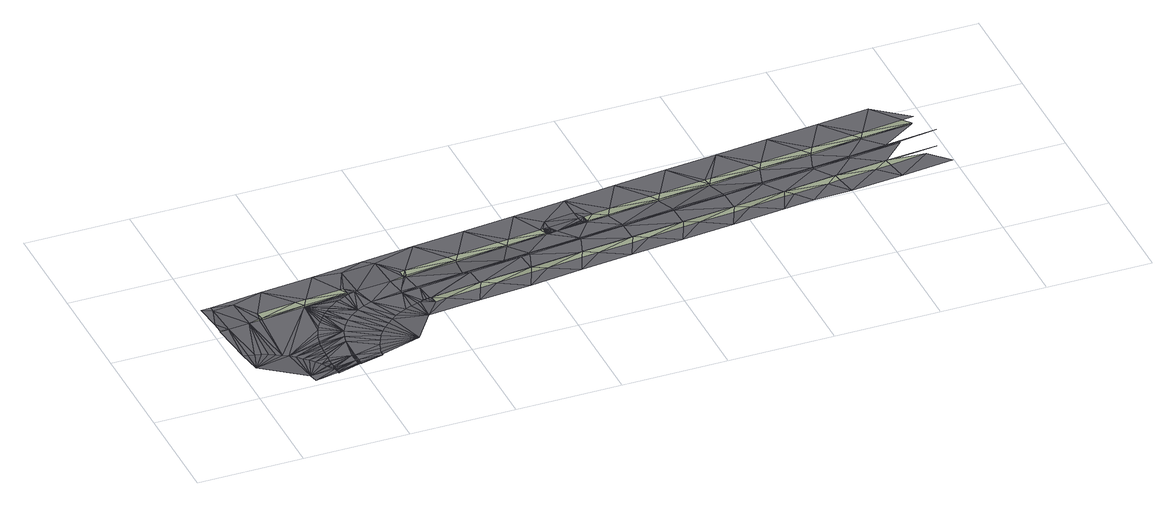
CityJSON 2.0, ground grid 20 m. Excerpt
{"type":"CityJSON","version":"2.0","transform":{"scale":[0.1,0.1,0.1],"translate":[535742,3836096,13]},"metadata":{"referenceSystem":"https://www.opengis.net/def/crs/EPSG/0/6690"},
"CityObjects":{
"road1":{"type":"Road","attributes":{"RoadStructureAttribute.sectionType":"1"},"geometry":[{"type":"MultiSurface","lod":"3","boundaries":[[[0,1,2]],[[1,0,3]],[[4,2,1]],[[2,4,5]],[[3,0,6]],[[4,1,3]],[[5,4,7]],[[6,0,8]],[[9,7,4]],[[8,0,10]],[[9,11,12]],[[11,9,4]],[[13,3,6]],[[10,0,14]],[[15,0,16]],[[12,11,17]],[[14,0,15]],[[13,6,8]],[[4,3,13]],[[13,8,10]],[[11,4,13]],[[11,18,17]],[[13,10,14]],[[19,16,20]],[[15,16,21]],[[18,11,13]],[[21,16,22]],[[22,16,23]],[[23,16,24]],[[13,14,25]],[[24,16,26]],[[25,27,13]],[[13,27,18]],[[26,16,28]],[[25,14,29]],[[28,16,30]],[[30,16,31]],[[31,16,19]],[[19,20,32]],[[32,20,33]],[[27,34,18]],[[25,35,27]],[[35,25,29]],[[27,35,34]],[[36,37,15]],[[31,38,30]],[[38,31,19]],[[39,38,19]],[[21,22,40]],[[15,21,36]],[[41,39,19]],[[41,19,32]],[[22,23,42]],[[43,38,39]],[[41,32,33]],[[41,43,39]],[[41,33,44]],[[45,41,44]],[[45,46,41]],[[47,48,38]],[[26,28,49]],[[41,46,50]],[[23,24,51]],[[41,50,52]],[[38,43,47]],[[53,54,30]],[[41,52,43]],[[30,38,53]],[[28,30,54]],[[24,26,55]],[[56,49,28]],[[57,51,24]],[[38,48,58]],[[59,38,58]],[[60,61,15]],[[38,59,53]],[[62,26,49]],[[28,54,56]],[[26,62,63]],[[17,18,64]],[[55,26,63]],[[64,18,34]],[[14,65,29]],[[24,55,57]],[[42,23,51]],[[66,22,42]],[[40,22,66]],[[44,67,45]],[[68,21,40]],[[67,46,45]],[[21,68,69]],[[70,52,50]],[[70,43,52]],[[70,47,43]],[[70,48,47]],[[71,21,69]],[[72,65,15]],[[21,71,36]],[[58,73,59]],[[74,34,35]],[[53,73,54]],[[75,35,29]],[[54,73,56]],[[73,49,56]],[[15,37,60]],[[49,73,62]],[[14,15,65]],[[76,70,46]],[[50,46,70]],[[58,48,70]],[[53,59,73]],[[55,77,57]],[[15,61,72]],[[77,51,57]],[[63,62,73]],[[51,77,42]],[[55,63,73]],[[42,77,66]],[[46,67,78]],[[46,78,76]],[[73,77,55]],[[66,79,40]],[[58,70,73]],[[40,79,68]],[[34,74,64]],[[71,80,36]],[[81,76,78]],[[78,67,82]],[[82,81,78]],[[80,37,36]],[[83,70,76]],[[81,83,76]],[[84,81,82]],[[83,85,70]],[[86,83,81]],[[84,86,81]],[[85,73,70]],[[86,85,83]],[[82,87,84]],[[86,88,85]],[[88,89,85]],[[85,89,73]],[[69,68,79]],[[80,61,60]],[[71,69,79]],[[88,90,89]],[[35,75,74]],[[79,80,71]],[[77,73,89]],[[80,72,61]],[[90,77,89]],[[29,65,75]],[[87,91,84]],[[66,77,79]],[[91,86,84]],[[60,37,80]],[[91,88,86]],[[65,72,92]],[[80,92,72]],[[93,90,88]],[[74,94,64]],[[80,95,92]],[[92,95,65]],[[65,95,96]],[[75,94,74]],[[96,97,65]],[[96,95,80]],[[80,97,96]],[[98,79,77]],[[99,65,97]],[[93,88,91]],[[77,90,100]],[[97,80,99]],[[101,90,93]],[[102,65,99]],[[103,104,65]],[[80,105,99]],[[103,65,102]],[[106,80,79]],[[100,90,101]],[[107,93,91]],[[91,108,107]],[[109,110,65]],[[111,102,99]],[[107,101,93]],[[112,65,104]],[[111,104,103]],[[98,77,100]],[[65,112,109]],[[113,105,80]],[[99,105,111]],[[103,102,111]],[[64,94,114]],[[75,115,94]],[[116,117,65]],[[106,79,98]],[[111,118,104]],[[113,111,105]],[[65,110,116]],[[104,119,112]],[[120,121,65]],[[121,122,65]],[[113,80,106]],[[75,65,115]],[[122,115,65]],[[123,100,101]],[[124,118,111]],[[115,125,94]],[[109,112,119]],[[119,116,110]],[[123,98,100]],[[110,109,119]],[[104,118,119]],[[65,117,120]],[[107,108,123]],[[94,125,114]],[[123,106,98]],[[124,111,113]],[[101,107,123]],[[119,117,116]],[[126,119,118]],[[123,113,106]],[[119,120,117]],[[126,118,124]],[[123,124,113]],[[121,120,119]],[[127,128,119]],[[123,126,124]],[[125,129,114]],[[130,119,128]],[[127,119,126]],[[119,130,121]],[[131,125,115]],[[121,130,122]],[[122,130,115]],[[115,130,131]],[[123,127,126]],[[131,129,125]],[[132,133,128]],[[130,134,131]],[[130,128,133]],[[132,128,127]],[[134,129,131]],[[130,133,134]],[[135,127,123]],[[136,133,132]],[[135,132,127]],[[135,136,132]],[[133,136,137]],[[114,129,138]],[[135,137,136]],[[134,133,139]],[[133,137,140]],[[135,141,137]],[[129,134,142]],[[133,140,143]],[[144,133,143]],[[139,133,144]],[[140,137,141]],[[142,134,139]],[[145,140,141]],[[129,142,138]],[[141,135,145]],[[135,146,145]],[[140,145,146]],[[147,146,135]],[[143,148,144]],[[149,143,140]],[[140,146,150]],[[144,151,139]],[[150,146,152]],[[153,150,152]],[[152,146,147]],[[154,150,153]],[[140,150,149]],[[142,139,155]],[[153,152,147]],[[149,150,154]],[[156,154,153]],[[135,157,147]],[[158,156,153]],[[159,144,148]],[[144,159,151]],[[139,151,155]],[[158,153,147]],[[155,160,142]],[[156,149,154]],[[147,161,158]],[[161,156,158]],[[160,162,142]],[[163,156,161]],[[164,157,135]],[[151,165,155]],[[147,157,161]],[[151,159,165]],[[160,155,162]],[[155,165,162]],[[166,143,149]],[[167,163,161]],[[168,156,163]],[[138,142,169]],[[159,170,165]],[[171,161,157]],[[165,170,162]],[[142,162,169]],[[148,143,166]],[[164,172,157]],[[166,173,148]],[[159,148,173]],[[167,168,163]],[[149,156,168]],[[174,170,159]],[[170,175,162]],[[162,175,169]],[[171,157,172]],[[149,168,166]],[[167,161,171]],[[159,173,174]],[[164,176,172]],[[175,177,169]],[[178,176,164]],[[171,172,176]],[[170,177,175]],[[168,179,166]],[[174,180,170]],[[181,171,176]],[[173,166,182]],[[169,177,183]],[[174,173,182]],[[170,180,177]],[[184,182,166]],[[178,185,176]],[[167,171,181]],[[186,179,167]],[[168,167,179]],[[187,180,174]],[[180,188,177]],[[177,188,183]],[[181,176,185]],[[167,181,186]],[[174,182,187]],[[166,179,184]],[[178,189,185]],[[188,190,183]],[[184,191,182]],[[192,189,178]],[[181,185,189]],[[180,190,188]],[[187,182,191]],[[179,186,193]],[[179,193,184]],[[187,194,180]],[[195,181,189]],[[180,194,190]],[[183,190,196]],[[192,197,189]],[[193,198,184]],[[186,181,199]],[[184,200,191]],[[187,191,201]],[[194,202,190]],[[193,186,199]],[[190,202,196]],[[187,201,194]],[[199,198,193]],[[191,203,201]],[[195,189,197]],[[199,181,195]],[[202,204,196]],[[201,203,194]],[[205,202,194]],[[194,203,206]],[[205,194,206]],[[192,207,197]],[[203,208,206]],[[206,209,205]],[[209,206,208]],[[203,191,200]],[[210,209,208]],[[205,209,211]],[[211,212,205]],[[211,209,210]],[[212,213,205]],[[214,211,210]],[[213,215,205]],[[203,216,208]],[[215,217,205]],[[212,211,214]],[[217,218,205]],[[219,212,214]],[[202,205,204]],[[208,216,210]],[[218,204,205]],[[212,219,213]],[[215,213,219]],[[210,216,214]],[[184,198,220]],[[200,184,220]],[[214,216,219]],[[221,207,192]],[[219,216,215]],[[215,216,217]],[[217,216,218]],[[195,197,207]],[[203,200,216]],[[196,204,222]],[[204,218,223]],[[218,216,223]],[[224,195,207]],[[225,226,216]],[[216,200,225]],[[198,227,220]],[[228,200,220]],[[229,216,230]],[[221,231,207]],[[230,216,232]],[[223,216,229]],[[232,216,233]],[[234,204,223]],[[199,195,224]],[[233,216,235]],[[235,216,226]],[[204,234,222]],[[198,199,236]],[[230,237,229]],[[232,237,230]],[[232,233,237]],[[237,233,238]],[[239,223,229]],[[233,235,238]],[[239,229,237]],[[238,235,240]],[[235,226,240]],[[239,237,238]],[[223,239,234]],[[239,238,240]],[[225,241,226]],[[240,226,241]],[[228,242,200]],[[239,240,241]],[[239,243,234]],[[224,207,231]],[[199,224,236]],[[241,243,239]],[[234,243,222]],[[225,200,242]],[[225,244,241]],[[198,236,227]],[[220,227,228]],[[244,245,241]],[[241,245,243]],[[242,244,225]],[[221,246,231]],[[243,247,222]],[[248,246,221]],[[245,247,243]],[[224,231,246]],[[249,227,236]],[[227,250,228]],[[251,245,244]],[[252,224,246]],[[222,247,253]],[[245,254,247]],[[248,255,246]],[[236,224,249]],[[251,254,245]],[[244,242,251]],[[242,228,256]],[[254,257,247]],[[247,257,253]],[[252,246,255]],[[249,224,252]],[[227,249,250]],[[228,250,256]],[[251,242,258]],[[242,256,258]],[[248,259,255]],[[257,260,253]],[[261,259,248]],[[252,255,259]],[[254,260,257]],[[250,262,256]],[[263,254,251]],[[264,258,256]],[[265,252,259]],[[253,260,266]],[[254,267,260]],[[261,268,259]],[[249,252,265]],[[250,249,269]],[[263,267,254]],[[251,258,263]],[[264,270,258]],[[267,271,260]],[[260,271,266]],[[265,259,268]],[[249,265,269]],[[250,269,262]],[[256,262,264]],[[263,258,270]],[[261,272,268]],[[271,273,266]],[[274,272,261]],[[267,273,271]],[[265,268,272]],[[267,275,273]],[[269,276,262]],[[262,276,264]],[[277,267,263]],[[266,273,278]],[[279,265,272]],[[267,280,275]],[[273,275,278]],[[270,264,281]],[[274,282,272]],[[263,270,283]],[[269,265,284]],[[277,280,267]],[[280,285,275]],[[264,276,281]],[[270,281,283]],[[275,285,278]],[[276,269,284]],[[279,272,282]],[[284,265,279]],[[263,283,277]],[[274,286,282]],[[287,286,274]],[[285,288,278]],[[279,282,286]],[[280,288,285]],[[276,289,281]],[[281,290,283]],[[287,291,286]],[[292,280,277]],[[278,288,293]],[[276,284,289]],[[279,286,291]],[[280,294,288]],[[277,283,290]],[[284,279,295]],[[296,291,287]],[[292,294,280]],[[281,289,297]],[[290,281,297]],[[298,279,291]],[[294,299,288]],[[288,299,293]],[[289,284,295]],[[295,279,298]],[[277,290,292]],[[296,300,291]],[[298,291,300]],[[301,293,299]],[[289,302,297]],[[303,290,297]],[[295,302,289]],[[301,304,293]],[[296,305,300]],[[299,294,301]],[[303,306,290]],[[292,290,306]],[[298,300,305]],[[307,294,292]],[[308,305,296]],[[297,302,303]],[[294,309,301]],[[295,298,310]],[[311,298,305]],[[307,309,294]],[[302,295,310]],[[309,312,301]],[[301,312,304]],[[292,306,307]],[[310,298,311]],[[303,313,306]],[[308,314,305]],[[302,315,303]],[[311,305,314]],[[312,316,304]],[[317,313,303]],[[307,306,313]],[[309,316,312]],[[308,318,314]],[[302,310,315]],[[303,315,317]],[[311,314,318]],[[319,309,307]],[[320,318,308]],[[304,316,321]],[[309,322,316]],[[310,311,323]],[[319,322,309]],[[317,324,313]],[[322,325,316]],[[307,313,319]],[[316,325,321]],[[325,326,321]]],"semantics":{"surfaces":[{"type":"TrafficArea","function":"2000"},{"type":"TrafficArea","function":"1000"},{"type":"AuxiliaryTrafficArea","function":"2000"},{"type":"AuxiliaryTrafficArea","function":"5000"},{"type":"TrafficArea","function":"1010"}],"values":[0,0,1,1,0,1,2,0,0,0,0,0,1,0,0,0,0,1,1,1,0,0,1,0,0,0,0,0,0,1,0,2,0,0,1,0,0,0,0,0,0,2,2,3,1,2,2,2,1,1,2,2,1,1,2,1,2,1,1,1,1,1,1,1,1,1,1,1,1,1,1,1,1,1,1,1,1,1,1,0,1,0,1,1,1,1,1,4,1,4,1,4,4,4,4,1,1,1,4,3,4,2,4,4,1,4,1,4,4,4,4,4,1,4,4,4,4,4,4,4,4,4,4,4,0,4,1,1,1,4,1,1,1,1,1,1,1,1,1,1,1,1,4,4,4,1,3,4,4,4,4,2,4,4,4,4,4,1,4,4,0,4,1,1,3,1,4,4,4,1,4,4,4,4,1,1,4,1,4,4,2,2,1,4,2,1,4,4,1,4,4,4,0,3,1,4,4,4,1,4,1,1,4,2,2,0,4,3,4,4,0,4,4,1,0,0,0,4,0,4,4,0,4,4,0,4,4,0,0,4,4,4,3,1,2,0,0,0,4,0,4,4,0,4,0,4,0,0,4,0,0,4,4,0,0,4,4,4,4,0,4,0,0,0,4,0,1,1,4,4,2,2,0,2,4,0,0,4,2,0,2,4,4,2,0,0,4,0,2,0,2,0,2,3,2,3,3,1,2,4,0,2,3,3,0,1,0,1,4,4,4,2,3,0,3,1,2,4,0,0,0,3,3,1,2,3,1,0,4,3,1,0,2,4,4,2,3,0,3,2,4,1,0,0,1,0,3,3,4,4,1,2,3,3,0,0,1,2,1,4,3,4,0,2,4,4,3,2,0,2,3,2,0,0,2,0,2,4,2,0,0,2,0,2,0,0,0,2,0,2,0,0,0,2,2,0,1,1,0,0,0,0,0,3,4,0,0,0,3,0,4,1,1,0,0,0,0,0,0,2,0,0,0,4,0,0,2,2,0,2,0,2,2,0,0,0,2,2,1,0,0,3,2,3,0,4,2,4,1,2,3,4,0,0,0,3,3,4,1,2,3,0,3,0,2,2,4,1,3,0,3,2,4,1,4,1,0,0,0,3,3,1,2,1,3,0,3,0,2,4,2,4,1,3,0,3,2,4,1,4,0,0,0,3,3,3,4,1,2,0,3,3,0,1,0,4,2,2,3,1,1,0,4,3,2,4,0,0,0,3,3,1,1,0,2,0,4,3,3,4,2,0,2,1,1,3,3,0,4,2,4,0,3,0,1,1,4,0,0,3,1,4,3,2,0,1,3,2,3,2,4,3,0,4,2,1,0,1,3,0,1,4,3,0,4,1,3,2,0,0,3,2,2,1,3,4,0,0]}}]}
},
"vertices":[
[27,83,13],[30,129,10],[22,130,10],[42,126,10],[30,216,10],[13,214,10],[53,123,10],[13,214,12],[64,118,10],[11,235,13],[76,113,9],[24,275,13],[6,285,13],[70,220,10],[86,107,9],[97,101,9],[106,26,12],[24,286,13],[64,279,13],[154,32,11],[110,9,12],[106,94,9],[115,85,9],[124,77,9],[132,68,9],[90,222,10],[140,58,9],[90,222,13],[146,48,9],[94,222,10],[147,46,9],[152,37,10],[156,26,10],[158,21,10],[92,237,13],[94,222,13],[161,118,10],[161,120,10],[152,37,9],[154,32,9],[159,102,9],[156,26,8],[158,88,9],[157,31,9],[158,21,8],[158,24,8],[158,26,8],[157,32,9],[157,35,9],[156,51,9],[157,28,9],[157,80,9],[157,29,9],[157,44,9],[156,49,9],[156,70,9],[156,50,9],[157,78,9],[157,38,9],[157,40,9],[164,134,10],[167,141,10],[156,59,9],[156,63,9],[123,297,13],[178,231,10],[158,94,9],[200,32,9],[159,107,9],[159,110,9],[199,45,9],[160,115,10],[173,156,10],[198,62,9],[167,245,13],[178,231,13],[199,37,9],[204,104,10],[200,34,9],[208,120,10],[214,136,10],[202,35,9],[203,33,9],[202,37,9],[205,34,9],[202,46,9],[205,38,9],[205,33,9],[205,46,9],[201,62,9],[204,62,9],[249,44,8],[177,163,10],[250,52,8],[187,247,13],[186,176,10],[190,182,10],[194,188,10],[263,89,8],[199,194,10],[257,77,8],[253,64,8],[204,199,10],[205,200,10],[210,205,10],[223,151,10],[269,101,8],[250,52,9],[249,44,10],[217,211,10],[223,215,10],[233,164,10],[216,210,10],[277,112,9],[223,307,13],[263,240,12],[236,225,10],[243,228,10],[246,176,10],[260,186,11],[256,234,10],[263,237,10],[263,240,10],[326,64,13],[286,121,9],[255,253,12],[296,130,9],[306,139,9],[275,193,11],[276,299,13],[277,241,10],[261,254,12],[316,147,9],[292,200,11],[281,242,10],[368,122,13],[328,154,9],[340,160,9],[322,317,13],[347,248,9],[352,206,10],[352,164,9],[341,305,13],[352,208,10],[352,211,10],[365,168,10],[371,169,10],[395,156,12],[382,214,10],[387,209,10],[378,171,10],[372,250,9],[378,171,11],[384,171,12],[384,171,10],[372,250,12],[391,172,10],[417,158,13],[391,172,12],[377,251,9],[371,265,12],[393,172,12],[382,266,12],[393,172,10],[468,131,13],[377,251,12],[473,221,11],[491,182,10],[486,219,11],[422,328,13],[476,261,12],[491,182,13],[483,165,13],[472,223,11],[476,261,9],[465,275,12],[515,168,13],[486,277,12],[567,139,13],[586,229,11],[576,271,12],[590,192,12],[554,231,11],[521,338,13],[603,234,11],[583,175,13],[590,192,10],[576,271,9],[565,285,12],[615,178,13],[585,287,12],[603,236,11],[667,149,14],[603,231,11],[654,279,12],[690,202,13],[620,348,13],[682,185,13],[703,241,11],[690,202,11],[702,246,11],[654,279,10],[648,293,12],[655,279,10],[663,312,13],[653,294,12],[655,279,12],[715,188,13],[658,279,10],[658,279,12],[660,280,11],[660,280,12],[662,282,12],[664,284,12],[662,282,11],[664,287,12],[675,281,10],[665,289,12],[664,295,12],[664,284,11],[703,244,11],[766,160,14],[720,359,13],[723,301,12],[789,211,13],[734,287,10],[732,287,11],[787,250,11],[787,252,11],[724,293,12],[724,292,12],[781,194,13],[726,290,12],[727,288,11],[721,318,13],[730,287,11],[789,211,10],[727,288,12],[730,287,12],[733,302,12],[732,287,12],[734,287,12],[787,255,11],[750,303,13],[775,291,10],[775,291,12],[814,198,13],[784,307,13],[866,169,14],[888,221,11],[886,260,12],[874,301,10],[888,221,13],[819,369,14],[874,301,13],[881,204,14],[886,262,12],[863,315,13],[886,265,12],[914,208,14],[883,317,13],[965,179,14],[986,270,12],[974,311,10],[986,272,12],[988,231,13],[919,379,14],[974,311,13],[980,214,13],[988,231,11],[985,275,12],[962,325,13],[1013,217,14],[972,326,13],[1065,189,14],[983,327,13],[1061,277,12],[1073,321,11],[1018,389,14],[1087,241,13],[1073,321,14],[1061,280,12],[1080,224,14],[1061,282,12],[1087,241,11],[1062,335,14],[1099,226,14],[1123,195,14],[1082,337,14],[1161,287,12],[1160,292,12],[1166,232,14],[1173,331,11],[1118,399,15],[1173,331,14],[1187,251,11],[1195,196,15],[1160,290,12],[1187,251,14],[1161,345,14],[1189,235,14],[1182,347,14],[1232,294,12],[1232,297,12],[1217,408,15],[1259,242,14],[1232,299,12],[1272,341,12],[1295,206,15],[1272,341,14],[1286,261,12],[1286,261,14],[1261,355,14],[1305,307,13],[1289,245,14],[1331,304,13],[1281,357,14],[1331,307,13],[1359,252,15],[1372,351,12],[1394,216,15],[1317,418,15],[1372,351,14],[1386,271,12],[1404,317,13],[1360,365,15],[1381,367,15]
]}
